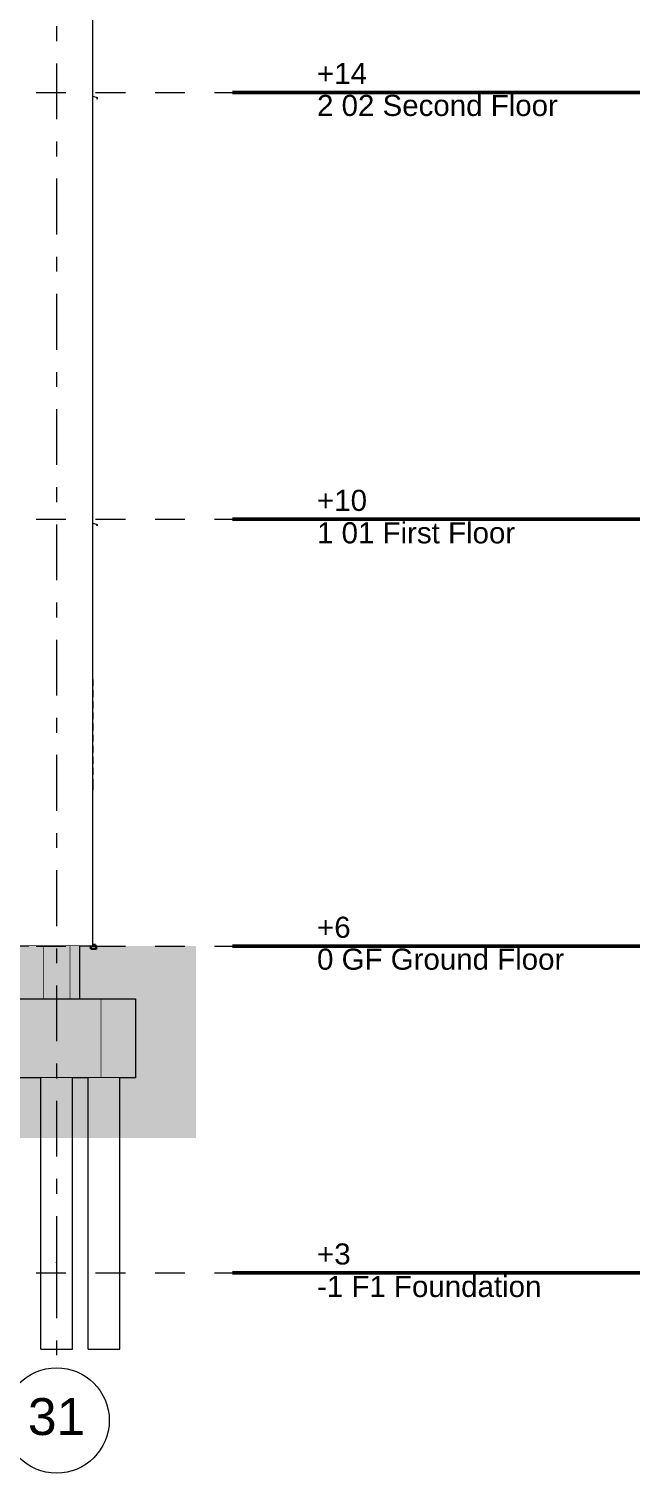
# Model space of a CAD drawing. Header units: millimetres. Extents: x -48147 to 1422273, y -494195 to 18123.
# Drawn here: x 1416479 to 1422273, y -494195 to -480493 of the extents above; entities that cross this region are included whole.
import ezdxf
from ezdxf.enums import TextEntityAlignment as Align

# ---------------------------------------------------------------- set-up
doc = ezdxf.new("R2010")
doc.units = ezdxf.units.MM
doc.header["$MEASUREMENT"] = 0
for name, pattern in [('Dashed', [2822.222233, 1411.111116, -1411.111116]), ('Double Dashed', [1093.611073, 529.166651, -211.666656, 141.111112, -211.666656]), ('Wipeout_Contour', [1000, 0, -1000])]:
    doc.linetypes.add(name, pattern=pattern)
for name, color, linetype, lineweight, true_color in [('0_Pen_No__105', 7, 'Continuous', 15, 0xa6a6a6), ('0_Pen_No__25', 7, 'Continuous', 50, 0x2a2a2a), ('HATCHING_Pen_No__145', 7, 'Continuous', 0, 0xa6a6a6), ('New_A-15-MG_Structural_Grid_Phase_2_Pen_No__222', 7, 'Continuous', 13, 0x65af33), ('New_ArchiCAD Doors_Pen_No__43', 7, 'Continuous', 30, 0x444444), ('New_ArchiCAD Windows_Pen_No__63', 7, 'Continuous', 20, 0x606060)]:
    doc.layers.add(name, color=color, linetype=linetype, lineweight=lineweight, true_color=true_color)
for name, color, linetype, lineweight in [('0_Pen_No__6', 7, 'Continuous', 35), ('New_A-25-M_Wall_Ext_Pen_No__87', 8, 'Continuous', 20), ('New_ArchiCAD Doors_Pen_No__3', 7, 'Continuous', 18), ('S-160-M_FOUND.IFC Import_Pen_No__1', 7, 'Continuous', 13), ('S-160-M_FOUND.IFC Import_Pen_No__4', 7, 'Continuous', 20), ('S-280-M_COLUMN.IFC Import_Pen_No__88', 8, 'Continuous', 20), ('S-280-M_STRUCT_FRAME.IFC Import_Pen_No__90', 8, 'Continuous', 20)]:
    doc.layers.add(name, color=color, linetype=linetype, lineweight=lineweight)
for name, color, linetype in [('New_A-15-MG_Structural_Grid_Phase_2', 7, 'Continuous'), ('New_A-25-M_Wall_Ext', 7, 'Continuous'), ('New_ArchiCAD Doors', 7, 'Continuous'), ('New_ArchiCAD Windows', 7, 'Continuous'), ('S-160-M_FOUND.IFC Import', 7, 'Continuous'), ('S-280-M_COLUMN.IFC Import', 7, 'Continuous'), ('S-280-M_STRUCT_FRAME.IFC Import', 7, 'Continuous')]:
    doc.layers.add(name, color=color, linetype=linetype)
doc.styles.add('GENERATED_STYLE_2', font='')
doc.styles.get('GENERATED_STYLE_2').set_extended_font_data('Swis721 BT')

# ---------------------------------------------------------------- blocks, each defined once
blk = doc.blocks.new('Section Elem_9_2', base_point=(1383918, -489195))
at = {"layer": 'New_A-25-M_Wall_Ext_Pen_No__87', "linetype": 'Continuous'}
for q in [(1417086, -471772), (1416196, -489195)]:
    blk.add_line((1417086, -489195), q, dxfattribs=at)
blk = doc.blocks.new('Section Elem_339_2', base_point=(1383918, -489195))
at = {"layer": 'New_ArchiCAD Windows_Pen_No__63', "linetype": 'Continuous'}
for p, q in [((1417086, -485181), (1417126, -485195)), ((1417126, -485195), (1417126, -485209)), ((1417126, -485209), (1417119, -485202))]:
    blk.add_line(p, q, dxfattribs=at)
blk = doc.blocks.new('Section Elem_341_2', base_point=(1383918, -489195))
at = {"layer": 'New_ArchiCAD Windows_Pen_No__63', "linetype": 'Continuous'}
for p, q in [((1417086, -481131), (1417126, -481145)), ((1417126, -481159), (1417119, -481152)), ((1417126, -481145), (1417126, -481159))]:
    blk.add_line(p, q, dxfattribs=at)
blk = doc.blocks.new('Section Elem_342_2', base_point=(1383918, -489195))
at = {"layer": 'New_ArchiCAD Doors_Pen_No__3', "linetype": 'Continuous'}
for p, q in [((1417086, -486665), (1417086, -486727)), ((1417086, -486768), (1417086, -486833)), ((1417086, -486873), (1417086, -486938)), ((1417086, -486978), (1417086, -487043)), ((1417086, -487084), (1417086, -487149)), ((1417086, -487189), (1417086, -487254)), ((1417086, -487294), (1417086, -487359)), ((1417086, -487400), (1417086, -487465)), ((1417086, -487505), (1417086, -487570)), ((1417086, -487610), (1417086, -487647)), ((1417086, -487647), (1417086, -487712)), ((1417086, -487777), (1417086, -487712)), ((1417086, -487814), (1417086, -487777)), ((1417086, -487919), (1417086, -487854)), ((1417086, -488024), (1417086, -487960)), ((1417086, -488130), (1417086, -488065)), ((1417086, -488235), (1417086, -488170)), ((1417086, -488340), (1417086, -488276)), ((1417086, -488446), (1417086, -488381)), ((1417086, -488551), (1417086, -488486)), ((1417086, -488656), (1417086, -488592)), ((1417086, -488759), (1417086, -488697))]:
    blk.add_line(p, q, dxfattribs=at)
at = {"color": 254, "linetype": 'Wipeout_Contour', "lineweight": 0, "ltscale": 5996628.327243319}
blk.add_wipeout([(1417066, -489195), (1417065, -489220), (1417116, -489223), (1417117, -489198)], dxfattribs=at).dxf.layer = 'New_ArchiCAD Doors'
at = {"color": 254, "linetype": 'Wipeout_Contour', "lineweight": 0, "ltscale": 5996630.804945224}
blk.add_wipeout([(1417086, -489195), (1417111, -489195), (1417111, -489183), (1417086, -489183)], dxfattribs=at).dxf.layer = 'New_ArchiCAD Doors'
at = {"layer": 'New_ArchiCAD Doors_Pen_No__43', "linetype": 'Continuous'}
for p, q in [((1417065, -489220), (1417066, -489195)), ((1417116, -489223), (1417065, -489220)), ((1417066, -489195), (1417117, -489198)), ((1417086, -489183), (1417111, -489183)), ((1417086, -489195), (1417111, -489195)), ((1417111, -489195), (1417111, -489183)), ((1417117, -489198), (1417116, -489223))]:
    blk.add_line(p, q, dxfattribs=at)
blk = doc.blocks.new('Section Elem_587_2', base_point=(1383918, -489195))
at = {"color": 254, "linetype": 'Wipeout_Contour', "lineweight": 0, "ltscale": 5995614.312556514}
blk.add_wipeout([(1416612, -489695), (1416871, -489695), (1416871, -489195), (1416612, -489195)], dxfattribs=at).dxf.layer = 'S-280-M_COLUMN.IFC Import'
at = {"layer": 'S-280-M_COLUMN.IFC Import_Pen_No__88', "linetype": 'Continuous'}
for p, q in [((1416612, -489195), (1416612, -489695)), ((1416871, -489195), (1416871, -489695))]:
    blk.add_line(p, q, dxfattribs=at)
blk = doc.blocks.new('Section Elem_630_2', base_point=(1383918, -489195))
at = {"color": 254, "linetype": 'Wipeout_Contour', "lineweight": 0, "ltscale": 5994873.610104067}
blk.add_wipeout([(1416479, -489195), (1416479, -489695), (1416612, -489695), (1416612, -489195)], dxfattribs=at).dxf.layer = 'S-280-M_STRUCT_FRAME.IFC Import'
at = {"color": 254, "linetype": 'Wipeout_Contour', "lineweight": 0, "ltscale": 5996276.739198096}
blk.add_wipeout([(1416871, -489695), (1416962, -489695), (1416962, -489195), (1416871, -489195)], dxfattribs=at).dxf.layer = 'S-280-M_STRUCT_FRAME.IFC Import'
at = {"layer": 'S-280-M_STRUCT_FRAME.IFC Import_Pen_No__90', "linetype": 'Continuous'}
blk.add_line((1416962, -489695), (1416962, -489195), dxfattribs=at)
blk = doc.blocks.new('Section Elem_852_2', base_point=(1383918, -489195))
at = {"color": 254, "linetype": 'Wipeout_Contour', "lineweight": 0, "ltscale": 5996431.232758996}
blk.add_wipeout([(1417166, -489695), (1416316, -489695), (1416316, -490445), (1417166, -490445)], dxfattribs=at).dxf.layer = 'S-160-M_FOUND.IFC Import'
at = {"layer": 'S-160-M_FOUND.IFC Import_Pen_No__4', "linetype": 'Continuous'}
for p, q in [((1416316, -489695), (1417166, -489695)), ((1416316, -490445), (1416316, -489695)), ((1417166, -490445), (1417166, -489695)), ((1417166, -490445), (1416316, -490445))]:
    blk.add_line(p, q, dxfattribs=at)
blk = doc.blocks.new('Section Elem_853_2', base_point=(1383918, -489195))
at = {"color": 254, "linetype": 'Wipeout_Contour', "lineweight": 0, "ltscale": 5994210.309732728}
blk.add_wipeout([(1416316, -489695), (1415991, -489695), (1415991, -490445), (1416316, -490445)], dxfattribs=at).dxf.layer = 'S-160-M_FOUND.IFC Import'
at = {"color": 254, "linetype": 'Wipeout_Contour', "lineweight": 0, "ltscale": 5998652.142045399}
blk.add_wipeout([(1417166, -490445), (1417491, -490445), (1417491, -489695), (1417166, -489695)], dxfattribs=at).dxf.layer = 'S-160-M_FOUND.IFC Import'
at = {"layer": 'S-160-M_FOUND.IFC Import_Pen_No__4', "linetype": 'Continuous'}
for p, q in [((1415991, -489695), (1415991, -490445)), ((1417166, -489695), (1417491, -489695)), ((1417491, -489695), (1417491, -490445)), ((1416316, -490445), (1415991, -490445)), ((1417491, -490445), (1417166, -490445))]:
    blk.add_line(p, q, dxfattribs=at)
blk = doc.blocks.new('Section Elem_856_2', base_point=(1383918, -489195))
at = {"layer": 'S-160-M_FOUND.IFC Import_Pen_No__1', "linetype": 'Continuous'}
blk.add_line((1416591, -493020), (1416591, -490445), dxfattribs=at)
blk = doc.blocks.new('Section Elem_857_2', base_point=(1383918, -489195))
at = {"color": 254, "linetype": 'Wipeout_Contour', "lineweight": 0, "ltscale": 5998610.245137898}
blk.add_wipeout([(1416591, -490445), (1416591, -493020), (1416891, -493020), (1416891, -490445)], dxfattribs=at).dxf.layer = 'S-160-M_FOUND.IFC Import'
at = {"layer": 'S-160-M_FOUND.IFC Import_Pen_No__1', "linetype": 'Continuous'}
for p, q in [((1416591, -493020), (1416591, -490445)), ((1416891, -493020), (1416891, -490445)), ((1416591, -493020), (1416891, -493020))]:
    blk.add_line(p, q, dxfattribs=at)
blk = doc.blocks.new('Section Elem_871_2', base_point=(1383918, -489195))
at = {"color": 254, "linetype": 'Wipeout_Contour', "lineweight": 0, "ltscale": 6000310.759179743}
blk.add_wipeout([(1417041, -490445), (1417041, -493020), (1417341, -493020), (1417341, -490445)], dxfattribs=at).dxf.layer = 'S-160-M_FOUND.IFC Import'
at = {"layer": 'S-160-M_FOUND.IFC Import_Pen_No__1', "linetype": 'Continuous'}
for p, q in [((1417041, -493020), (1417041, -490445)), ((1417341, -493020), (1417341, -490445)), ((1417041, -493020), (1417341, -493020))]:
    blk.add_line(p, q, dxfattribs=at)
blk = doc.blocks.new('Standard grid marker[10]_2', base_point=(1416741, -467790))
at = {"layer": 'New_A-15-MG_Structural_Grid_Phase_2_Pen_No__222', "linetype": 'Double Dashed'}
for p, q in [((1416741, -468790), (1416741, -492195)), ((1416741, -492195), (1416741, -493195))]:
    blk.add_line(p, q, dxfattribs=at)
at = {"layer": 'New_A-15-MG_Structural_Grid_Phase_2_Pen_No__222', "linetype": 'Continuous'}
blk.add_circle((1416741, -493695), 500, dxfattribs=at)
at = {"layer": 'New_A-15-MG_Structural_Grid_Phase_2_Pen_No__222', "linetype": 'Double Dashed'}
blk.add_point((1416741, -492195), dxfattribs=at)
blk.add_point((1416741, -492195), dxfattribs=at)
at = {"layer": 'New_A-15-MG_Structural_Grid_Phase_2_Pen_No__222', "style": 'GENERATED_STYLE_2'}
for tag, p in [('AC_MarkerText_1_0', (1416741, -467254)), ('AC_MarkerText_1_1', (1416741, -493659))]:
    blk.add_attdef(tag, text='', height=350, rotation=360, dxfattribs=at).set_placement(p, align=Align.MIDDLE_CENTER)
blk = doc.blocks.new('S-26 Building Section_STORY_MARKER', base_point=(1383918, -489195))
at = {"layer": '0_Pen_No__105', "linetype": 'Dashed', "ltscale": 0.2}
for p, q in [((1358409, -481095), (1418411, -481095)), ((1358409, -485145), (1418411, -485145)), ((1358409, -489195), (1418411, -489195)), ((1358409, -492295), (1418411, -492295))]:
    blk.add_line(p, q, dxfattribs=at)
at = {"layer": '0_Pen_No__25', "linetype": 'Continuous'}
for p, q in [((1418411, -481095), (1418511, -481095)), ((1418411, -485145), (1418511, -485145)), ((1418411, -489195), (1418511, -489195)), ((1418411, -492295), (1418511, -492295))]:
    blk.add_line(p, q, dxfattribs=at)
at = {"color": 254, "linetype": 'Wipeout_Contour', "lineweight": 0, "ltscale": 5998812.530630609}
blk.add_wipeout([(1422273, -480799), (1418611, -480799), (1418611, -481392), (1422273, -481392)], dxfattribs=at)
at = {"color": 254, "linetype": 'Wipeout_Contour', "lineweight": 0, "ltscale": 6004028.998524725}
blk.add_wipeout([(1422273, -484849), (1418611, -484849), (1418611, -485442), (1422273, -485442)], dxfattribs=at)
at = {"color": 254, "linetype": 'Wipeout_Contour', "lineweight": 0, "ltscale": 6009284.610750013}
blk.add_wipeout([(1422273, -488899), (1418611, -488899), (1418611, -489492), (1422273, -489492)], dxfattribs=at)
at = {"color": 254, "linetype": 'Wipeout_Contour', "lineweight": 0, "ltscale": 6013333.809376423}
blk.add_wipeout([(1422273, -491999), (1418611, -491999), (1418611, -492592), (1422273, -492592)], dxfattribs=at)
at = {"layer": '0_Pen_No__25', "linetype": 'Continuous'}
for p, q in [((1418511, -481095), (1418611, -481095)), ((1418811, -481095), (1418611, -481095)), ((1418811, -481095), (1419211, -481095)), ((1422273, -481095), (1419211, -481095)), ((1418511, -485145), (1418611, -485145)), ((1418811, -485145), (1418611, -485145)), ((1418811, -485145), (1419211, -485145)), ((1422273, -485145), (1419211, -485145)), ((1418511, -489195), (1418611, -489195)), ((1418811, -489195), (1418611, -489195)), ((1418811, -489195), (1419211, -489195)), ((1422273, -489195), (1419211, -489195)), ((1418511, -492295), (1418611, -492295)), ((1418811, -492295), (1418611, -492295)), ((1418811, -492295), (1419211, -492295)), ((1422273, -492295), (1419211, -492295))]:
    blk.add_line(p, q, dxfattribs=at)
at = {"layer": '0_Pen_No__6', "char_height": 200, "attachment_point": 1, "style": 'GENERATED_STYLE_2'}
for s, insert in [('\\A1;{\\fSwis721 BT|b0|i0|c0|p34;+14}', (1419211, -480816)), ('\\A1;{\\fSwis721 BT|b0|i0|c0|p34;2 02 Second Floor}', (1419211, -481119)), ('\\A1;{\\fSwis721 BT|b0|i0|c0|p34;+10}', (1419211, -484866)), ('\\A1;{\\fSwis721 BT|b0|i0|c0|p34;1 01 First Floor}', (1419211, -485174)), ('\\A1;{\\fSwis721 BT|b0|i0|c0|p34;+6}', (1419211, -488916)), ('\\A1;{\\fSwis721 BT|b0|i0|c0|p34;0 GF Ground Floor}', (1419211, -489219)), ('\\A1;{\\fSwis721 BT|b0|i0|c0|p34;+3}', (1419211, -492016)), ('\\A1;{\\fSwis721 BT|b0|i0|c0|p34;-1 F1 Foundation}', (1419211, -492324))]:
    blk.add_mtext(s, dxfattribs=dict(at, insert=insert))

msp = doc.modelspace()

# ---------------------------------------------------------------- block references
at = {"layer": 'New_A-25-M_Wall_Ext'}
msp.add_blockref('Section Elem_9_2', (1383917.5, -489195), dxfattribs=at)

# ---------------------------------------------------------------- next in the draw order: block references
at = {"layer": 'New_ArchiCAD Doors'}
msp.add_blockref('Section Elem_342_2', (1383917.5, -489195), dxfattribs=at)
at = {"layer": 'New_ArchiCAD Windows'}
for name in ['Section Elem_341_2', 'Section Elem_339_2']:
    msp.add_blockref(name, (1383917.5, -489195), dxfattribs=at)
at = {"layer": 'S-280-M_COLUMN.IFC Import'}
msp.add_blockref('Section Elem_587_2', (1383917.5, -489195), dxfattribs=at)

# ---------------------------------------------------------------- next in the draw order: block references
at = {"layer": 'S-280-M_STRUCT_FRAME.IFC Import'}
msp.add_blockref('Section Elem_630_2', (1383917.5, -489195), dxfattribs=at)

# ---------------------------------------------------------------- next in the draw order: block references
at = {"layer": 'S-160-M_FOUND.IFC Import'}
msp.add_blockref('Section Elem_852_2', (1383917.5, -489195), dxfattribs=at)

# ---------------------------------------------------------------- next in the draw order: block references
msp.add_blockref('Section Elem_853_2', (1383917.5, -489195), dxfattribs=at)

# ---------------------------------------------------------------- next in the draw order: block references
for name in ['Section Elem_856_2', 'Section Elem_871_2']:
    msp.add_blockref(name, (1383917.5, -489195), dxfattribs=at)

# ---------------------------------------------------------------- next in the draw order: block references
msp.add_blockref('Section Elem_857_2', (1383917.5, -489195), dxfattribs=at)

# ---------------------------------------------------------------- next in the draw order: hatches: boundary and pattern name
at = {"layer": 'HATCHING_Pen_No__145', "linetype": 'Continuous'}
msp.add_hatch(color=256, dxfattribs=at).paths.add_polyline_path([(1418063, -489195), (1405190.9, -489195), (1405190.9, -489695), (1404430.9, -489695), (1404430.9, -489420), (1384003.6, -489420), (1384003.6, -489695), (1383491.8, -489695), (1383491.8, -489625), (1363271, -489625), (1363271, -490125), (1362767, -490125), (1362767, -489625), (1362559.1, -489625), (1362559.1, -489195), (1356736.2, -489195), (1356736.2, -491014.8), (1418063, -491014.8)])

# ---------------------------------------------------------------- next in the draw order: block references
at = {"layer": 'New_A-15-MG_Structural_Grid_Phase_2', "color": 8, "linetype": 'Continuous', "lineweight": 15}
ref = msp.add_blockref('Standard grid marker[10]_2', (1416740.9, -467790.4), dxfattribs=at)
ref.add_attrib('AC_MarkerText_1_1', '31', dxfattribs={"layer": 'New_A-15-MG_Structural_Grid_Phase_2_Pen_No__222', "color": 85, "true_color": 0x65af33, "height": 350, "rotation": 360, "style": 'GENERATED_STYLE_2'}).set_placement((1416740.9, -493658.6), align=Align.MIDDLE_CENTER)

# ---------------------------------------------------------------- next in the draw order: block references
at = {"linetype": 'Continuous', "lineweight": 0}
msp.add_blockref('S-26 Building Section_STORY_MARKER', (1383917.5, -489195), dxfattribs=at)

doc.saveas('drawing.dxf')
